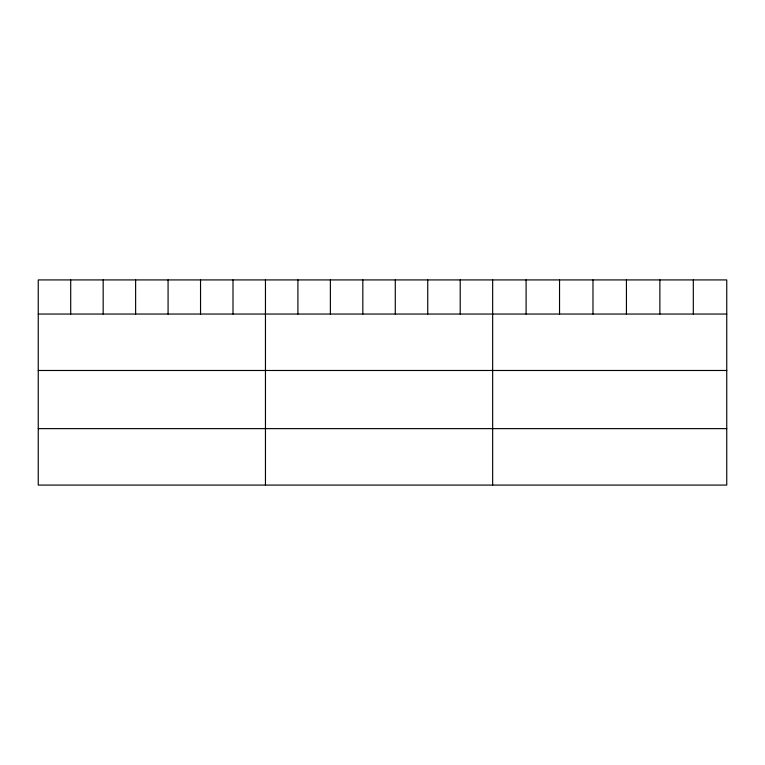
<?xml version="1.0" encoding="UTF-8"?>
<svg xmlns="http://www.w3.org/2000/svg" width="765" height="765" viewBox="0 0 765 765"><rect width="100%" height="100%" fill="white"/><g stroke="black" fill="none" stroke-linecap="round" stroke-linejoin="round"><path stroke-width="1.15" d="M726.75 314.042L726.75 485.077L38.25 485.077L38.25 279.923L726.75 279.923L726.75 314.042L38.25 314.042M38.25 370.48L726.75 370.48M38.25 428.63L726.75 428.63M693.31 279.923L693.31 314.042M659.87 279.923L659.87 314.042M626.43 279.923L626.43 314.042M592.98 279.923L592.98 314.042M559.54 279.923L559.54 314.042M526.1 279.923L526.1 314.042M492.66 279.923L492.66 485.077M460.205 279.923L460.205 314.042M427.74 279.923L427.74 314.042M395.285 279.923L395.285 314.042M362.83 279.923L362.83 314.042M330.375 279.923L330.375 314.042M297.91 279.923L297.91 314.042M265.455 279.923L265.455 485.077M233 279.923L233 314.042M200.535 279.923L200.535 314.042M168.08 279.923L168.08 314.042M135.625 279.923L135.625 314.042M103.17 279.923L103.17 314.042M70.705 279.923L70.705 314.042"/></g></svg>
